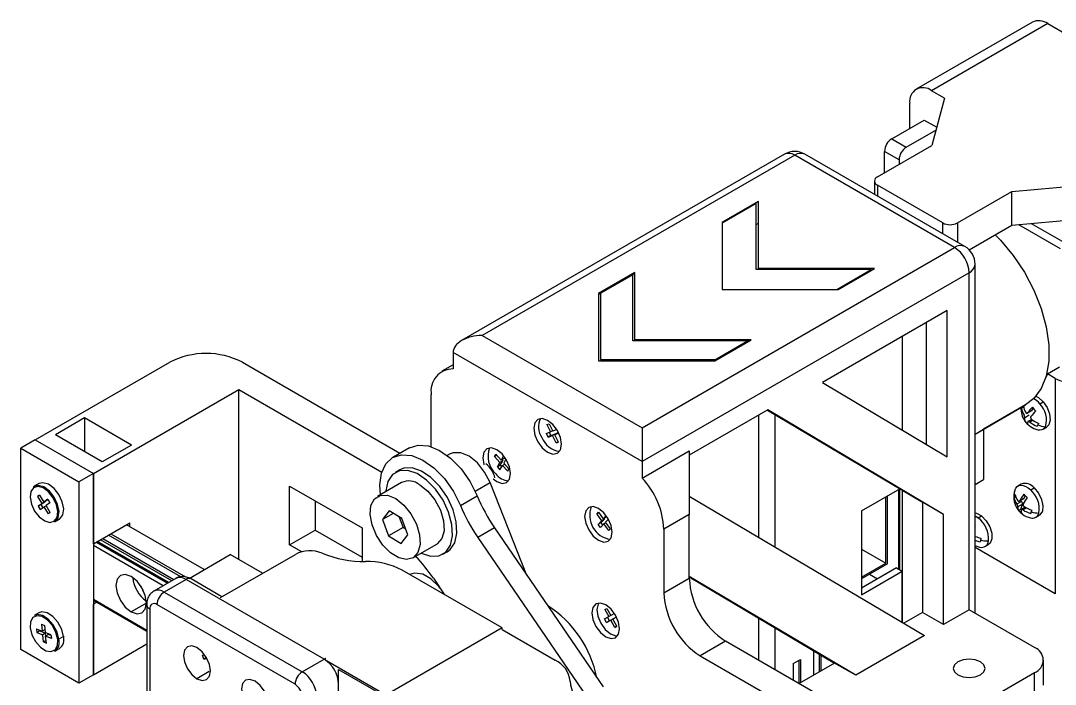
# Model space of a CAD drawing. Header units: millimetres. Extents: x 1167 to 2427, y 18 to 909.
# Drawn here: x 1944.1 to 2044.7, y 681.7 to 746.3 of the extents above; entities that cross this region are included whole.
import ezdxf

# ---------------------------------------------------------------- set-up
doc = ezdxf.new("R2010")
doc.units = ezdxf.units.MM

msp = doc.modelspace()

# ---------------------------------------------------------------- linework, layer by layer
at = {"color": 7, "linetype": 'Continuous', "lineweight": 25}
for p, q in [((2042.489, 746.194), (2031.176, 739.662)), ((2043.989, 746.045), (2032.675, 739.514)), ((2043.989, 746.045), (2061.03, 736.207)), ((2033.931, 738.789), (2032.675, 739.514)), ((2030.554, 735.839), (2030.554, 738.289)), ((2033.931, 738.789), (2032.711, 734.187)), ((2028.808, 734.832), (2031.968, 736.656)), ((2031.968, 736.656), (2033.18, 735.957)), ((2030.222, 734.015), (2033.107, 735.68)), ((2027.408, 731.125), (2032.711, 734.187)), ((2028.808, 734.832), (2030.222, 734.015)), ((2018.361, 733.329), (1986.956, 715.199)), ((2019.361, 733.23), (1988.956, 715.677)), ((2034.918, 724.25), (2019.361, 733.23)), ((2035.917, 724.349), (2020.361, 733.329)), ((2029.515, 732.79), (2028.101, 733.607)), ((2028.101, 731.526), (2028.101, 733.607)), ((2029.515, 732.79), (2029.515, 732.342)), ((2027.115, 730.717), (2027.115, 729.431)), ((2033.771, 726.635), (2027.408, 730.309)), ((2040.489, 729.697), (2048.462, 730.401)), ((2035.186, 726.635), (2040.489, 729.697)), ((2040.489, 726.43), (2040.489, 729.697)), ((2015.826, 728.74), (2012.29, 726.699)), ((2015.626, 728.543), (2012.29, 726.617)), ((2015.626, 722.093), (2015.626, 728.543)), ((2015.826, 722.209), (2015.826, 728.74)), ((2040.489, 726.43), (2048.462, 727.135)), ((2012.29, 726.699), (2012.29, 720.168)), ((2012.29, 726.617), (2012.29, 720.168)), ((2015.626, 726.502), (2015.826, 726.617)), ((2036.332, 724.031), (2040.489, 726.43)), ((2041.14, 726.488), (2045.205, 724.141)), ((2042.366, 726.596), (2045.558, 724.753)), ((2004.512, 706.697), (2034.918, 724.25)), ((2003.805, 721.801), (2000.269, 719.76)), ((2003.805, 715.269), (2003.805, 721.801)), ((2036.332, 721.8), (2004.512, 703.431)), ((2026.798, 722.093), (2015.626, 722.093)), ((2027.139, 722.209), (2015.826, 722.209)), ((2015.826, 722.093), (2015.826, 722.209)), ((2023.462, 720.168), (2026.798, 722.093)), ((2023.604, 720.168), (2027.139, 722.209)), ((2026.798, 722.012), (2026.798, 722.093)), ((2036.332, 688.992), (2036.332, 721.8)), ((2036.918, 688.653), (2036.918, 722.617)), ((2003.605, 721.603), (2000.269, 719.678)), ((2003.805, 721.719), (2000.469, 719.793)), ((2003.605, 715.154), (2003.605, 721.603)), ((2003.805, 715.269), (2003.805, 721.719)), ((2000.269, 719.76), (2000.269, 713.228)), ((2000.469, 719.793), (2000.469, 713.344)), ((2012.29, 720.168), (2023.462, 720.168)), ((2012.29, 720.168), (2023.604, 720.168)), ((2000.269, 719.678), (2000.269, 713.228)), ((2034.21, 718.126), (2022.058, 711.111)), ((2034.21, 703.869), (2034.21, 718.126)), ((2032.16, 716.942), (2032.16, 705.091)), ((1988.956, 715.677), (2004.512, 706.697)), ((2014.777, 715.154), (2003.605, 715.154)), ((2014.977, 715.269), (2003.805, 715.269)), ((2015.119, 715.269), (2003.805, 715.269)), ((2011.442, 713.228), (2014.777, 715.154)), ((2011.583, 713.228), (2015.119, 715.269)), ((2011.642, 713.344), (2014.977, 715.269)), ((2014.777, 715.072), (2014.777, 715.154)), ((2014.977, 715.188), (2014.977, 715.269)), ((2029.826, 715.595), (2029.826, 706.482)), ((1986.127, 714.044), (1986.127, 712.426)), ((2004.512, 703.431), (1986.127, 714.044)), ((1945.469, 705.527), (1958.55, 713.078)), ((1965.621, 713.078), (1980.959, 704.224)), ((1986.127, 712.825), (1985.042, 712.198)), ((2000.269, 713.228), (2011.442, 713.228)), ((2000.269, 713.228), (2011.583, 713.228)), ((2000.469, 713.344), (2011.642, 713.344)), ((2011.642, 713.262), (2011.642, 713.344)), ((2043.964, 711.94), (2043.792, 711.609)), ((2043.964, 711.94), (2045.142, 712.621)), ((2044.718, 711.505), (2043.964, 711.94)), ((2022.058, 711.111), (2034.21, 703.869)), ((2044.718, 711.505), (2044.718, 690.536)), ((1951.125, 702.261), (1965.268, 710.425)), ((1965.268, 693.876), (1965.268, 710.425)), ((1965.268, 710.425), (1979.189, 702.388)), ((1984.006, 704.853), (1984.006, 709.909)), ((2036.918, 706.094), (2041.832, 708.931)), ((2041.832, 708.931), (2037.746, 706.571)), ((2041.625, 708.714), (2041.436, 708.605)), ((2043.211, 709.041), (2043.541, 709.231)), ((2016.759, 708.443), (2009.108, 704.026)), ((2015.826, 707.904), (2015.826, 696.068)), ((2016.727, 708.424), (2031.781, 699.454)), ((2033.832, 698.27), (2016.759, 708.443)), ((2017.452, 695.104), (2017.452, 707.992)), ((2042.19, 707.926), (2041.74, 707.666)), ((2041.973, 708.116), (2042.449, 708.391)), ((2042.475, 708.418), (2042.026, 708.158)), ((2042.475, 708.418), (2042.576, 708.592)), ((1950.253, 707.663), (1947.425, 706.03)), ((1954.826, 705.023), (1950.253, 707.663)), ((1950.253, 707.663), (1950.253, 704.397)), ((1995.253, 707.008), (1995.47, 707.092)), ((1995.253, 707.008), (1995.615, 706.297)), ((1995.47, 707.092), (1995.833, 706.381)), ((2004.512, 706.697), (2004.512, 703.431)), ((2042.421, 707.524), (2042.056, 707.313)), ((2043.531, 706.569), (2043.861, 706.759)), ((1951.997, 703.391), (1947.425, 706.03)), ((1995.181, 706.13), (1995.615, 706.297)), ((1995.181, 706.13), (1995.362, 705.775)), ((1995.362, 705.775), (1995.796, 705.942)), ((1995.645, 705.938), (1995.362, 705.775)), ((1995.487, 706.248), (1995.645, 705.938)), ((1995.816, 706.413), (1995.615, 706.297)), ((1995.645, 705.938), (1996.079, 706.105)), ((1996.079, 706.105), (1995.796, 705.942)), ((1996.159, 705.231), (1995.796, 705.942)), ((1996.209, 706.526), (1995.833, 706.381)), ((1996.297, 706.189), (1996.014, 706.026)), ((1996.4, 706.174), (1996.014, 706.026)), ((1996.376, 705.315), (1996.014, 706.026)), ((1996.096, 706.073), (1996.079, 706.105)), ((1996.378, 706.22), (1996.297, 706.189)), ((2036.918, 706.093), (2037.746, 706.571)), ((2037.746, 706.571), (2037.746, 701.672)), ((1945.469, 705.527), (1944.054, 704.71)), ((1944.054, 685.113), (1944.054, 704.71)), ((1944.054, 704.71), (1949.711, 701.445)), ((1945.469, 705.527), (1951.125, 702.261)), ((1954.826, 705.023), (1951.997, 703.391)), ((1981.874, 704.752), (1980.248, 703.813)), ((1996.359, 705.347), (1996.159, 705.231)), ((1996.159, 705.231), (1996.376, 705.315)), ((1985.846, 704.159), (1985.561, 703.994)), ((1990.166, 703.913), (1990.289, 704.136)), ((1990.378, 704.035), (1990.166, 703.913)), ((1990.166, 703.913), (1990.676, 703.336)), ((1990.289, 704.136), (1990.798, 703.559)), ((1991.032, 703.986), (1990.798, 703.559)), ((1991.081, 703.723), (1990.798, 703.559)), ((1991.265, 703.657), (1991.053, 703.271)), ((1991.144, 703.838), (1991.081, 703.723)), ((2004.512, 701.813), (2009.108, 704.466)), ((2009.108, 704.466), (2009.108, 698.275)), ((1990.431, 702.888), (1990.676, 703.336)), ((1990.714, 703.051), (1990.431, 702.888)), ((1990.431, 702.888), (1990.686, 702.599)), ((1990.959, 703.499), (1990.676, 703.336)), ((1990.686, 702.599), (1990.931, 703.047)), ((1990.714, 703.051), (1990.959, 703.499)), ((1990.714, 703.051), (1990.85, 702.898)), ((1990.869, 703.6), (1990.959, 703.499)), ((1991.143, 703.169), (1990.931, 703.047)), ((1991.441, 702.47), (1990.931, 703.047)), ((1991.563, 702.694), (1991.053, 703.271)), ((1991.441, 702.47), (1991.563, 702.694)), ((2004.512, 703.431), (2004.512, 701.813)), ((1951.125, 702.261), (1949.711, 701.445)), ((1951.125, 702.261), (1951.125, 682.664)), ((1951.125, 695.402), (1951.125, 702.261)), ((1980.948, 702.601), (1980.523, 702.356)), ((2036.918, 701.194), (2037.746, 701.672)), ((1945.826, 701.266), (1945.374, 701.005)), ((1949.711, 701.445), (1949.711, 681.848)), ((1970.217, 701.035), (1977.288, 696.953)), ((1970.217, 695.32), (1970.217, 701.035)), ((1981.098, 701.36), (1978.765, 700.013)), ((1993.312, 692.337), (1989.722, 701.364)), ((2025.867, 698.609), (2029.59, 700.759)), ((2029.465, 700.687), (2029.465, 692.939)), ((2029.606, 692.857), (2029.606, 700.75)), ((2041.404, 701.217), (2041.074, 701.026)), ((2042.322, 700.658), (2042.651, 700.848)), ((1945.886, 700.156), (1945.697, 700.022)), ((1945.897, 700.138), (1945.697, 700.022)), ((1945.697, 700.022), (1946.117, 699.343)), ((1945.886, 700.156), (1946.306, 699.477)), ((1946.685, 699.744), (1946.306, 699.477)), ((1946.589, 699.64), (1946.306, 699.477)), ((1946.7, 699.718), (1946.589, 699.64)), ((1946.685, 699.744), (1946.895, 699.404)), ((1986.844, 699.141), (1988.47, 700.08)), ((2009.108, 700.051), (2031.989, 686.485)), ((2028.233, 693.527), (2028.234, 699.976)), ((2028.375, 693.445), (2028.375, 700.057)), ((2029.826, 700.618), (2029.826, 687.767)), ((2040.876, 699.988), (2040.704, 699.889)), ((2041.2, 699.548), (2041.676, 699.823)), ((2041.711, 699.869), (2041.261, 699.61)), ((2041.711, 699.869), (2041.784, 700.094)), ((1945.739, 699.075), (1946.117, 699.343)), ((1946.022, 699.239), (1945.739, 699.075)), ((1945.739, 699.075), (1945.949, 698.736)), ((1945.949, 698.736), (1946.328, 699.003)), ((1946.022, 699.239), (1946.4, 699.506)), ((1946.022, 699.239), (1946.216, 698.924)), ((1946.4, 699.506), (1946.117, 699.343)), ((1946.528, 699.119), (1946.328, 699.003)), ((1946.748, 698.323), (1946.328, 699.003)), ((1946.389, 699.524), (1946.4, 699.506)), ((1946.895, 699.404), (1946.517, 699.137)), ((1946.937, 698.457), (1946.517, 699.137)), ((1972.692, 699.607), (1972.692, 696.748)), ((2025.867, 698.609), (2025.867, 690.444)), ((2033.832, 698.27), (2031.781, 699.454)), ((2031.781, 699.454), (2031.781, 688.732)), ((2041.427, 699.538), (2040.977, 699.278)), ((2041.519, 699.279), (2041.069, 699.02)), ((2041.359, 698.788), (2041.142, 698.662)), ((2041.359, 698.788), (2041.519, 699.279)), ((2041.416, 698.734), (2041.359, 698.788)), ((2041.809, 698.96), (2041.415, 698.733)), ((1946.937, 698.457), (1946.748, 698.323)), ((1947.374, 697.54), (1947.826, 697.802)), ((1947.878, 697.835), (1947.425, 697.573)), ((1947.826, 697.802), (1947.878, 697.835)), ((1979.899, 698.605), (1979.265, 697.761)), ((1980.305, 698.361), (1979.265, 697.761)), ((1979.265, 697.761), (1979.856, 696.181)), ((1981.123, 697.87), (1979.899, 698.605)), ((1980.892, 698.009), (1981.27, 696.997)), ((1981.714, 696.29), (1981.123, 697.87)), ((2000.1, 698.297), (2000.26, 698.475)), ((2000.304, 698.414), (2000.1, 698.297)), ((2000.1, 698.297), (2000.568, 697.659)), ((2000.249, 697.303), (2000.568, 697.659)), ((2000.26, 698.475), (2000.727, 697.837)), ((2000.532, 697.467), (2000.851, 697.822)), ((2000.851, 697.822), (2000.568, 697.659)), ((2001.017, 698.16), (2000.727, 697.837)), ((2001.01, 698), (2000.727, 697.837)), ((2000.806, 697.882), (2000.851, 697.822)), ((2001.235, 697.823), (2000.961, 697.518)), ((2001.078, 698.075), (2001.01, 698)), ((2009.108, 698.275), (2006.633, 696.846)), ((2009.108, 692.057), (2009.108, 698.275)), ((2033.832, 687.548), (2033.832, 698.27)), ((2037.218, 697.932), (2037.548, 698.122)), ((2042.823, 697.995), (2043.153, 698.186)), ((1947.374, 697.54), (1947.425, 697.573)), ((1951.125, 695.402), (1954.661, 697.443)), ((1961.908, 692.892), (1954.343, 697.259)), ((1954.661, 697.076), (1954.661, 697.443)), ((1970.217, 695.32), (1972.692, 696.748)), ((1972.692, 696.748), (1977.288, 694.095)), ((1977.288, 696.953), (1977.288, 693.689)), ((1981.27, 696.997), (1979.856, 696.181)), ((1981.27, 696.997), (1981.502, 696.858)), ((1990.15, 696.972), (1988.524, 696.033)), ((1990.15, 696.972), (2000.72, 681.474)), ((2000.532, 697.467), (2000.249, 697.303)), ((2000.483, 696.984), (2000.249, 697.303)), ((2000.483, 696.984), (2000.801, 697.34)), ((2000.704, 697.231), (2000.532, 697.467)), ((2001.005, 697.457), (2000.801, 697.34)), ((2001.269, 696.702), (2000.801, 697.34)), ((2001.428, 696.88), (2000.961, 697.518)), ((2001.269, 696.702), (2001.428, 696.88)), ((2006.633, 696.846), (2006.633, 690.628)), ((2036.941, 697.173), (2036.918, 697.133)), ((1958.458, 691.642), (1951.536, 695.639)), ((1958.459, 691.643), (1951.536, 695.639)), ((1979.856, 696.181), (1981.081, 695.445)), ((1981.081, 695.445), (1981.714, 696.29)), ((1988.524, 696.033), (1999.094, 680.535)), ((1971.416, 694.627), (1970.217, 695.32)), ((1982.215, 694.037), (1984.548, 695.384)), ((1985.123, 694.388), (1985.547, 694.633)), ((2025.867, 694.894), (2028.233, 693.527)), ((2044.718, 690.536), (2036.918, 695.039)), ((2037.874, 695.137), (2038.204, 695.327)), ((1960.438, 692.043), (1964.44, 694.354)), ((1963.495, 690.175), (1970.778, 694.38)), ((1967.586, 692.537), (1964.44, 694.354)), ((1990.9, 687.219), (1981.163, 692.84)), ((2025.867, 692.161), (2028.233, 693.527)), ((2028.375, 693.445), (2025.867, 691.997)), ((2029.253, 693.061), (2025.867, 691.106)), ((2025.867, 690.444), (2029.826, 692.73)), ((2029.253, 693.061), (2029.826, 692.73)), ((2029.826, 687.767), (2029.826, 692.73)), ((1959.141, 692.037), (1957.02, 690.812)), ((1960.141, 691.937), (1958.02, 690.713)), ((1973.576, 684.182), (1960.141, 691.937)), ((1963.637, 690.257), (1960.641, 691.987)), ((1984.211, 692.053), (1985.305, 690.449)), ((2006.633, 690.628), (2009.108, 692.057)), ((2025.301, 682.624), (2009.108, 692.225)), ((2009.108, 692.193), (2023.25, 683.807)), ((2026.64, 692.444), (2027.412, 691.998)), ((1958.02, 690.713), (1971.455, 682.957)), ((1951.125, 689.911), (1956.313, 686.917)), ((1951.462, 689.717), (1951.125, 689.523)), ((1945.826, 688.691), (1945.374, 688.43)), ((1951.125, 682.664), (1951.125, 689.523)), ((1956.313, 689.488), (1956.313, 675.724)), ((1956.605, 689.08), (1956.605, 675.315)), ((1970.748, 681.732), (1957.313, 689.488)), ((2000.879, 689.015), (2001.083, 689.124)), ((2000.879, 689.015), (2001.271, 688.318)), ((2001.083, 689.124), (2001.475, 688.427)), ((2001.831, 688.616), (2001.475, 688.427)), ((2031.781, 688.732), (2029.966, 687.684)), ((2033.832, 687.548), (2031.781, 688.732)), ((2036.332, 688.992), (2033.832, 687.548)), ((2042.696, 685.318), (2036.332, 688.992)), ((1946.08, 687.588), (1946.361, 687.471)), ((1946.08, 687.588), (1946.158, 686.897)), ((2000.863, 688.101), (2001.271, 688.318)), ((2001.059, 687.752), (2000.863, 688.101)), ((2001.059, 687.752), (2001.467, 687.97)), ((2001.342, 687.916), (2001.059, 687.752)), ((2001.342, 687.916), (2001.152, 688.255)), ((2001.471, 688.434), (2001.271, 688.318)), ((2001.342, 687.916), (2001.75, 688.133)), ((2001.75, 688.133), (2001.467, 687.97)), ((2001.859, 687.272), (2001.467, 687.97)), ((2002.029, 688.269), (2001.671, 688.078)), ((2001.954, 688.241), (2001.671, 688.078)), ((2002.063, 687.381), (2001.671, 688.078)), ((2001.754, 688.126), (2001.75, 688.133)), ((2002.024, 688.279), (2001.954, 688.241)), ((2015.826, 688.21), (2015.826, 684.096)), ((1945.597, 687.131), (1946.158, 686.897)), ((1945.597, 687.131), (1945.636, 686.785)), ((1945.919, 686.948), (1945.636, 686.785)), ((1945.636, 686.785), (1946.196, 686.551)), ((1945.913, 686.999), (1945.919, 686.948)), ((1945.919, 686.948), (1946.479, 686.714)), ((1946.409, 687.041), (1946.158, 686.897)), ((1946.479, 686.714), (1946.196, 686.551)), ((1946.274, 685.859), (1946.196, 686.551)), ((1946.361, 687.471), (1946.438, 686.779)), ((1946.998, 686.545), (1946.438, 686.779)), ((1946.759, 686.597), (1946.476, 686.434)), ((1946.508, 686.452), (1946.479, 686.714)), ((1947.004, 686.495), (1946.759, 686.597)), ((1946.998, 686.545), (1947.037, 686.199)), ((1990.9, 687.219), (1979.586, 680.687)), ((1990.9, 687.055), (1990.9, 687.219)), ((1990.9, 687.055), (1996.041, 684.088)), ((2002.059, 687.388), (2001.859, 687.272)), ((2001.859, 687.272), (2002.063, 687.381)), ((2017.452, 683.157), (2017.452, 687.245)), ((1946.524, 686.004), (1946.274, 685.859)), ((1946.274, 685.859), (1946.554, 685.742)), ((1946.554, 685.742), (1946.476, 686.434)), ((1947.037, 686.199), (1946.476, 686.434)), ((1948.227, 686.373), (1947.775, 686.112)), ((1951.125, 682.664), (1956.313, 685.659)), ((2012.644, 685.933), (2010.169, 684.504)), ((2029.968, 675.932), (2012.644, 685.933)), ((2031.989, 686.485), (2025.301, 682.624)), ((1949.711, 681.848), (1944.054, 685.113)), ((1947.374, 684.966), (1947.826, 685.227)), ((1961.735, 684.559), (1961.949, 684.597)), ((1961.889, 684.196), (1961.735, 684.559)), ((2021.2, 684.89), (2021.314, 684.956)), ((2021.2, 684.89), (2021.2, 682.624)), ((2021.73, 684.709), (2021.73, 682.93)), ((2021.907, 684.604), (2021.907, 683.032)), ((1962.122, 684.331), (1961.889, 684.196)), ((1961.889, 684.196), (1962.17, 684.246)), ((1971.455, 682.957), (1973.576, 684.182)), ((1979.586, 680.687), (1973.82, 684.016)), ((2010.169, 684.504), (2025.372, 675.728)), ((2019.22, 683.747), (2019.927, 684.155)), ((2019.22, 683.747), (2019.22, 682.137)), ((2019.75, 684.053), (2019.75, 681.83)), ((2023.25, 683.807), (2019.788, 681.809)), ((2019.927, 684.155), (2019.927, 681.889)), ((2023.18, 683.849), (2023.18, 683.767)), ((2025.301, 682.624), (2023.25, 683.807)), ((2043.574, 681.644), (2043.574, 684.093)), ((1951.125, 682.664), (1949.711, 681.848)), ((1974.99, 683.177), (1980.342, 680.088)), ((1974.99, 665.05), (1974.99, 683.177)), ((2030.306, 675.716), (2042.696, 682.869)), ((2042.696, 680.419), (2042.696, 682.869))]:
    msp.add_line(p, q, dxfattribs=at)
at = {"color": 8, "linetype": 'Continuous', "lineweight": 25}
for p, q in [((2027.408, 730.309), (2027.408, 729.261)), ((2033.771, 725.588), (2033.771, 726.635)), ((2035.186, 726.635), (2035.186, 724.771)), ((2042.487, 707.403), (2042.246, 707.264)), ((1988.272, 700.527), (1989.722, 701.364)), ((2041.919, 698.899), (2041.584, 698.706)), ((1958.4, 691.609), (1951.477, 695.605)), ((1958.751, 691.811), (1951.828, 695.808)), ((1958.754, 691.813), (1951.831, 695.809)), ((1952.039, 695.93), (1958.962, 691.933)), ((1959.632, 692.203), (1952.608, 696.258)), ((1952.816, 696.378), (1960.089, 692.179)), ((1957.907, 691.324), (1951.125, 695.239)), ((1951.408, 695.565), (1958.331, 691.569)), ((1951.125, 690.013), (1956.313, 687.018)), ((1956.287, 689.646), (1954.802, 688.789)), ((1962.404, 682.972), (1961.202, 682.278))]:
    msp.add_line(p, q, dxfattribs=at)
at = {"color": 7, "linetype": 'Continuous', "lineweight": 25, "flags": 128}
for points in [[(2038.861, 725.491), (2039.389, 724.951), (2040.617, 723.479), (2041.707, 721.846), (2042.624, 720.104), (2043.34, 718.308), (2043.83, 716.518), (2044.079, 714.79), (2044.079, 713.18), (2043.83, 711.739), (2043.34, 710.514), (2042.624, 709.545), (2041.831, 708.93)], [(2042.838, 709.779), (2043.076, 709.648), (2043.541, 709.231)], [(2043.541, 709.231), (2043.922, 708.669), (2044.16, 708.046), (2044.22, 707.459), (2044.091, 706.995), (2043.861, 706.759)], [(2042.449, 708.391), (2042.461, 708.399), (2042.475, 708.418)], [(1996.663, 705.1), (1996.561, 705.753), (1996.27, 706.424), (1995.834, 707.012), (1995.32, 707.427), (1994.805, 707.606), (1994.37, 707.521), (1994.078, 707.186), (1993.976, 706.651), (1994.078, 705.999), (1994.37, 705.327), (1994.805, 704.739), (1995.32, 704.324), (1995.834, 704.146), (1996.27, 704.23), (1996.561, 704.566), (1996.663, 705.1)], [(1981.874, 704.752), (1982.731, 705.022), (1983.731, 704.934), (1984.807, 704.494), (1985.886, 703.729), (1986.9, 702.691), (1987.78, 701.448), (1988.47, 700.08)], [(1991.713, 702.242), (1991.611, 702.895), (1991.32, 703.566), (1990.884, 704.154), (1990.37, 704.569), (1989.856, 704.748), (1989.42, 704.663), (1989.129, 704.328), (1989.026, 703.793), (1989.129, 703.14), (1989.147, 703.08)], [(1979.068, 700.188), (1979.005, 701.135), (1979.159, 702.288), (1979.582, 703.2), (1980.245, 703.812), (1981.104, 704.083), (1982.105, 703.995), (1983.18, 703.555), (1984.26, 702.79), (1985.273, 701.752), (1986.154, 700.509), (1986.844, 699.141)], [(1989.722, 701.364), (1989.192, 702.39), (1988.488, 703.279), (1987.686, 703.932), (1986.874, 704.278), (1986.141, 704.279), (1985.846, 704.159)], [(1985.547, 694.633), (1985.831, 694.843), (1986.283, 695.515), (1986.489, 696.438), (1986.433, 697.538), (1986.119, 698.725), (1985.572, 699.903), (1984.836, 700.977), (1983.972, 701.86), (1983.05, 702.48), (1982.143, 702.788), (1981.326, 702.757), (1980.948, 702.601)], [(1983.027, 694.506), (1983.928, 694.202), (1984.745, 694.232), (1985.406, 694.598), (1985.859, 695.27), (1986.065, 696.193), (1986.009, 697.293), (1985.694, 698.48), (1985.147, 699.658), (1984.412, 700.732), (1983.548, 701.615), (1982.626, 702.236), (1981.719, 702.543), (1980.902, 702.512), (1980.24, 702.146), (1979.788, 701.474), (1979.581, 700.551), (1979.577, 700.482)], [(1990.025, 701.717), (1990.37, 701.466), (1990.884, 701.287), (1991.32, 701.372), (1991.611, 701.707), (1991.713, 702.242)], [(1945.308, 700.871), (1945.037, 700.501), (1944.961, 699.939), (1945.092, 699.271), (1945.409, 698.598), (1945.865, 698.023), (1946.389, 697.633), (1946.902, 697.487), (1947.327, 697.609)], [(1947.327, 697.609), (1947.597, 697.978), (1947.673, 698.54), (1947.542, 699.209), (1947.225, 699.882), (1946.769, 700.457), (1946.245, 700.847), (1945.732, 700.992), (1945.308, 700.871)], [(1947.425, 697.573), (1947.707, 697.959), (1947.786, 698.544), (1947.65, 699.24), (1947.319, 699.941), (1946.845, 700.54), (1946.299, 700.947), (1945.764, 701.098), (1945.322, 700.971)], [(1947.878, 697.835), (1948.16, 698.22), (1948.238, 698.805), (1948.102, 699.501), (1947.772, 700.202), (1947.297, 700.801), (1946.751, 701.208), (1946.216, 701.359), (1945.826, 701.266)], [(1982.873, 701.16), (1983.662, 700.534), (1984.36, 699.673), (1984.892, 698.671), (1985.2, 697.637), (1985.25, 696.682), (1985.037, 695.911), (1984.584, 695.406), (1984.548, 695.384)], [(2040.769, 700.623), (2040.864, 700.825), (2041.001, 700.977), (2041.175, 701.073), (2041.378, 701.108), (2041.603, 701.082), (2041.842, 700.996), (2042.084, 700.853), (2042.322, 700.658)], [(2042.651, 700.848), (2043.075, 700.336), (2043.377, 699.726), (2043.511, 699.113), (2043.458, 698.589), (2043.226, 698.235), (2043.153, 698.186)], [(1980.539, 699.813), (1981.328, 699.186), (1982.027, 698.326), (1982.559, 697.324), (1982.866, 696.289), (1982.916, 695.335), (1982.704, 694.564), (1982.251, 694.059), (1981.607, 693.876), (1980.843, 694.034), (1980.04, 694.516), (1979.286, 695.27), (1978.662, 696.215), (1978.236, 697.247), (1978.055, 698.255), (1978.137, 699.13), (1978.475, 699.777), (1979.031, 700.125), (1979.744, 700.138), (1980.539, 699.813)], [(2001.613, 696.527), (2001.511, 697.18), (2001.219, 697.851), (2000.783, 698.439), (2000.269, 698.854), (1999.755, 699.033), (1999.319, 698.948), (1999.028, 698.613), (1998.926, 698.078), (1999.028, 697.425), (1999.319, 696.754), (1999.755, 696.166), (2000.269, 695.751), (2000.783, 695.572), (2001.219, 695.657), (2001.511, 695.992), (2001.613, 696.527)], [(2036.918, 698.428), (2037.066, 698.391), (2037.548, 698.122)], [(2036.918, 698.125), (2036.977, 698.094), (2037.218, 697.932)], [(2037.548, 698.122), (2037.998, 697.659), (2038.345, 697.071), (2038.538, 696.449), (2038.547, 695.886), (2038.37, 695.469), (2038.204, 695.327)], [(2036.918, 695.232), (2036.976, 695.205), (2037.354, 695.079)], [(1954.802, 692.218), (1954.234, 692.415), (1953.752, 692.322), (1953.43, 691.951), (1953.317, 691.36), (1953.43, 690.639), (1953.752, 689.897), (1954.234, 689.247), (1954.802, 688.789)], [(1954.802, 688.789), (1955.371, 688.591), (1955.852, 688.685), (1956.174, 689.055), (1956.287, 689.646), (1956.174, 690.367), (1955.852, 691.11), (1955.371, 691.759), (1954.802, 692.218)], [(1984.877, 691.076), (1984.731, 691.256), (1983.968, 691.987), (1983.165, 692.44), (1982.409, 692.565), (1981.87, 692.407)], [(1955.71, 691.337), (1955.829, 691.096), (1955.978, 690.872)], [(2002.32, 687.137), (2002.218, 687.79), (2001.926, 688.461), (2001.491, 689.049), (2000.976, 689.464), (2000.462, 689.643), (2000.026, 689.558), (1999.735, 689.223), (1999.633, 688.688), (1999.735, 688.035), (2000.026, 687.364), (2000.462, 686.776), (2000.976, 686.361), (2001.491, 686.182), (2001.926, 686.267), (2002.218, 686.602), (2002.32, 687.137)], [(2000.282, 689.641), (2000.228, 689.545), (2000.114, 689.013), (2000.207, 688.357), (2000.492, 687.677), (2000.927, 687.076), (2001.444, 686.646), (2001.966, 686.453), (2002.127, 686.447)], [(1948.227, 686.373), (1948.047, 687.08), (1947.68, 687.768), (1947.184, 688.333), (1946.633, 688.688), (1946.112, 688.781), (1945.826, 688.691)], [(1947.662, 686.103), (1947.489, 686.781), (1947.137, 687.441), (1946.66, 687.984), (1946.132, 688.325), (1945.631, 688.414), (1945.235, 688.236), (1945.004, 687.82), (1944.972, 687.227)], [(1947.775, 686.112), (1947.594, 686.818), (1947.228, 687.506), (1946.731, 688.071), (1946.18, 688.427), (1945.659, 688.52), (1945.374, 688.43)], [(1944.972, 687.227), (1945.145, 686.549), (1945.497, 685.889), (1945.974, 685.346), (1946.503, 685.005), (1947.003, 684.916), (1947.399, 685.094), (1947.631, 685.51), (1947.662, 686.103)], [(1948.228, 686.429), (1948.237, 686.424), (1948.245, 686.418), (1948.249, 686.411), (1948.251, 686.403), (1948.249, 686.395), (1948.244, 686.388), (1948.237, 686.38), (1948.227, 686.373)], [(1961.202, 685.3), (1960.701, 685.474), (1960.277, 685.391), (1959.993, 685.065), (1959.893, 684.544), (1959.993, 683.909), (1960.277, 683.255), (1960.701, 682.682), (1961.202, 682.278)], [(1961.202, 682.278), (1961.702, 682.104), (1962.127, 682.187), (1962.41, 682.513), (1962.51, 683.034), (1962.41, 683.669), (1962.127, 684.323), (1961.702, 684.896), (1961.202, 685.3)], [(2037.428, 682.644), (2037.764, 682.934), (2037.882, 683.277), (2037.764, 683.619), (2037.428, 683.91), (2036.925, 684.103), (2036.332, 684.172), (2035.739, 684.103), (2035.236, 683.91), (2034.9, 683.619), (2034.782, 683.277), (2034.9, 682.934), (2035.236, 682.644), (2035.739, 682.45), (2036.332, 682.382), (2036.925, 682.45), (2037.428, 682.644)], [(1966.858, 682.034), (1966.358, 682.208), (1965.933, 682.126), (1965.65, 681.799), (1965.55, 681.279), (1965.65, 680.643), (1965.933, 679.989), (1966.358, 679.417), (1966.858, 679.013)], [(1966.858, 679.013), (1967.359, 678.839), (1967.783, 678.921), (1968.067, 679.248), (1968.167, 679.768), (1968.067, 680.404), (1967.783, 681.058), (1967.359, 681.63), (1966.858, 682.034)]]:
    msp.add_lwpolyline(points, dxfattribs=at)
at = {"color": 8, "linetype": 'Continuous', "lineweight": 25, "flags": 128}
msp.add_lwpolyline([(1973.748, 684.256), (1973.714, 684.246), (1973.576, 684.182)], dxfattribs=at)
at = {"color": 7, "linetype": 'Continuous', "lineweight": 25}
for centre, radius, start, end in [((2043.11, 744.818), 1.509, 54.38242, 114.30712), ((2031.847, 738.499), 1.31, 50.79671, 189.21404), ((2029.636, 733.537), 1.537, 122.60548, 177.39452), ((2031.05, 732.721), 1.537, 122.60548, 177.39452), ((2019.361, 731.597), 2, 60.00269, 119.99731), ((2027.562, 730.717), 0.437, 110.78342, 249.21658), ((2034.479, 728), 1.537, 242.60967, 297.39033), ((2033.261, 721.661), 3.074, 2.60548, 57.39452), ((2034.918, 722.617), 2, 0, 60.00269), ((1962.086, 706.255), 7.685, 62.60967, 117.39033), ((1986.105, 710.293), 2.133, 89.39189, 190.36549), ((2046.557, 715.053), 3.996, 242.60967, 297.39033), ((2042.633, 708.07), 1.311, 149.58802, 155.94165), ((2043.459, 709.154), 1.885, 190.80886, 210.5779), ((2046.38, 704.868), 5.458, 135.35645, 142.91771), ((2044.167, 709.827), 2.014, 213.94014, 227.72367), ((2041.571, 707.674), 2.135, 39.81717, 60.7086), ((2041.678, 707.478), 2.19, 342.10563, 45.55511), ((2043.486, 708.564), 2.107, 177.09971, 214.16009), ((2043.281, 708.872), 1.864, 188.24323, 210.64239), ((2042.023, 707.523), 0.317, 153.16348, 204.70327), ((2046.696, 704.502), 5.458, 135.35645, 142.91771), ((1996.262, 706.806), 1.821, 153.98476, 215.06294), ((2043.405, 708.515), 2.014, 213.94014, 227.72367), ((2043.486, 708.564), 2.107, 214.16009, 256.97241), ((2042.339, 707.158), 0.317, 153.16348, 204.70327), ((2043.942, 709.349), 2.688, 230.87616, 248.40645), ((2044.1, 709.622), 2.688, 230.87616, 248.40645), ((2044.15, 706.315), 1.311, 149.58802, 155.94165), ((2043.192, 707.154), 0.668, 254.30683, 328.48816), ((2044.863, 705.901), 2.136, 145.09226, 149.6802), ((2043.954, 709.293), 2.496, 247.99942, 265.5746), ((1996.724, 706.473), 2.078, 200.06585, 262.98239), ((1991.793, 703.922), 2.272, 158.71629, 228.15349), ((1987.853, 701.271), 2.411, 13.15049, 52.41001), ((1991.587, 703.154), 1.603, 215.22294, 267.61049), ((1998.86, 696.463), 7.782, 2.82615, 43.43124), ((1945.364, 700.914), 0.0712, 126.20969, 217.38461), ((1981.825, 699.832), 1.692, 51.73727, 115.40913), ((2041.894, 700.287), 1.175, 163.38814, 191.8613), ((2041.778, 700.186), 1.097, 37.1637, 109.94036), ((2040.704, 698.807), 2.458, 350.45099, 48.86158), ((2004.337, 706.651), 17.174, 202.4961, 214.30336), ((2042.779, 699.99), 2.107, 163.02221, 256.97241), ((2041.914, 699.659), 1.232, 161.74109, 169.26422), ((2042.247, 700.211), 1.576, 191.80451, 216.31771), ((2042.46, 699.482), 1.805, 155.98111, 161.81062), ((2042.353, 700.539), 1.576, 191.80451, 216.31771), ((2044.865, 697.785), 4.039, 142.65195, 153.14965), ((2045.202, 697.468), 4.039, 142.65195, 153.14965), ((2043.114, 701.447), 1.897, 219.68866, 233.71256), ((2041.635, 699.89), 0.0784, 301.29016, 344.58022), ((2002.71, 705.712), 17.174, 202.4961, 214.30336), ((2001.79, 698.18), 2.373, 158.97791, 261.01672), ((2041.562, 698.934), 0.5, 170.1767, 212.93103), ((2042.602, 699.874), 1.897, 219.68866, 233.71256), ((2041.899, 698.617), 0.5, 170.1767, 212.93103), ((2041.242, 699.326), 0.281, 350.45099, 48.86158), ((2043.125, 701.066), 2.819, 236.84627, 253.44963), ((2043.232, 701.394), 2.819, 236.84627, 253.44963), ((2044.078, 697.957), 1.805, 155.98111, 161.81062), ((1947.395, 697.643), 0.0764, 207.03195, 293.58047), ((2035.615, 695.875), 2.608, 356.05417, 52.05161), ((2042.488, 698.575), 0.664, 253.8493, 344.65974), ((2043.533, 698.135), 1.232, 161.74109, 169.26422), ((2043.181, 701.2), 2.802, 253.02755, 268.93101), ((2038.06, 698.532), 3.008, 247.66474, 257.71411), ((2038.121, 698.89), 3, 246.93975, 257.72133), ((2037.527, 695.748), 0.691, 255.48073, 355.67473), ((2038.714, 695.545), 1.294, 170.05096, 177.86369), ((2039.169, 695.467), 1.756, 163.72573, 170.09946), ((2038.114, 698.785), 3.091, 257.39566, 271.90753), ((1972.201, 691.6), 3.123, 67.65178, 117.1164), ((1977.466, 704.426), 10.741, 247.69074, 270.74884), ((1977.768, 686.463), 7.224, 61.97273, 91.28617), ((1970.933, 683.033), 16.052, 34.19055, 44.02319), ((1958.238, 692.487), 3.307, 186.31001, 233.68461), ((2016.784, 692.406), 7.684, 182.60548, 237.39452), ((1958.848, 689.418), 1.537, 122.60548, 177.39452), ((2014.309, 690.977), 7.684, 182.60548, 237.39452), ((1957.037, 689.15), 0.437, 50.79671, 189.21404), ((1989.44, 680.252), 10.876, 11.24503, 57.27293), ((1946.753, 685.826), 1.061, 305.79433, 15.64636), ((1947.708, 686.236), 0.141, 251.04154, 298.3316), ((1947.206, 686.087), 1.061, 305.79433, 15.64636), ((2042.231, 684.093), 1.31, 290.78342, 69.21658), ((1971.92, 681.592), 3.074, 2.60548, 57.39452), ((1995.009, 681.802), 2.508, 5.30874, 65.68618), ((1972.283, 681.662), 1.537, 122.60548, 177.39452), ((1969.798, 680.368), 3.074, 2.60548, 57.39452), ((1969.919, 680.438), 1.537, 2.60548, 57.39452), ((2000.638, 682.209), 3.137, 183.19329, 236.28802)]:
    msp.add_arc(centre, radius, start, end, dxfattribs=at)
at = {"color": 8, "linetype": 'Continuous', "lineweight": 25}
for centre, radius, start, end in [((2018.775, 732.412), 1.006, 54.38242, 114.30712), ((2019.947, 732.412), 1.006, 65.69288, 125.61758), ((2035.503, 723.432), 1.006, 65.69288, 125.61758), ((2035.917, 722.716), 1.006, 294.37466, 354.3052), ((1959.555, 691.12), 1.006, 54.38242, 114.30712), ((1960.434, 691.529), 0.503, 65.69288, 125.61758), ((1957.436, 689.918), 0.986, 53.70277, 115.0073), ((1956.791, 689.522), 0.479, 184.03201, 247.26341)]:
    msp.add_arc(centre, radius, start, end, dxfattribs=at)
at = {"color": 7, "linetype": 'Continuous', "lineweight": 25}
msp.add_ellipse((1988.956, 714.044), major_axis=(2.828, 0), ratio=0.5773815, start_param=1.5707963, end_param=3.1415927, dxfattribs=at)
for points, knots in [([(2041.74, 707.666), (2041.743, 707.681), (2041.747, 707.702), (2041.743, 707.744), (2041.736, 707.779), (2041.725, 707.815), (2041.707, 707.865), (2041.689, 707.899), (2041.677, 707.922)], [0, 0, 0, 0, 0.2501821, 0.3759168, 0.4997537, 0.6235029, 0.7495628, 1, 1, 1, 1]), ([(2041.836, 708.195), (2041.85, 708.176), (2041.87, 708.147), (2041.904, 708.124), (2041.931, 708.115), (2041.957, 708.114), (2041.991, 708.123), (2042.012, 708.144), (2042.026, 708.158)], [0, 0, 0, 0, 0.2501821, 0.37601, 0.4997529, 0.6235961, 0.7495628, 1, 1, 1, 1]), ([(2042.342, 707.793), (2042.332, 707.774), (2042.317, 707.747), (2042.315, 707.701), (2042.32, 707.665), (2042.332, 707.63), (2042.357, 707.584), (2042.385, 707.556), (2042.404, 707.537)], [0, 0, 0, 0, 0.2501821, 0.37591681, 0.49975367, 0.62350289, 0.74956278, 1, 1, 1, 1]), ([(2042.246, 707.264), (2042.225, 707.279), (2042.193, 707.302), (2042.153, 707.321), (2042.124, 707.329), (2042.1, 707.331), (2042.072, 707.326), (2042.063, 707.311), (2042.056, 707.301)], [0, 0, 0, 0, 0.2501821, 0.37601, 0.4997529, 0.6235961, 0.7495628, 1, 1, 1, 1]), ([(2041.069, 699.02), (2041.069, 699.037), (2041.069, 699.062), (2041.059, 699.107), (2041.048, 699.142), (2041.033, 699.178), (2041.01, 699.226), (2040.99, 699.257), (2040.977, 699.278)], [0, 0, 0, 0, 0.2501821, 0.3759168, 0.4997537, 0.6235029, 0.7495628, 1, 1, 1, 1]), ([(2041.084, 699.606), (2041.098, 699.589), (2041.12, 699.564), (2041.154, 699.549), (2041.179, 699.545), (2041.203, 699.55), (2041.233, 699.566), (2041.25, 699.592), (2041.261, 699.61)], [0, 0, 0, 0, 0.2501821, 0.37601, 0.4997529, 0.6235961, 0.7495628, 1, 1, 1, 1]), ([(2041.584, 698.706), (2041.562, 698.719), (2041.529, 698.737), (2041.489, 698.749), (2041.462, 698.751), (2041.44, 698.747), (2041.416, 698.735), (2041.41, 698.715), (2041.406, 698.702)], [0, 0, 0, 0, 0.2501821, 0.37601, 0.4997529, 0.6235961, 0.7495628, 1, 1, 1, 1]), ([(2041.598, 699.292), (2041.591, 699.271), (2041.58, 699.239), (2041.584, 699.191), (2041.594, 699.155), (2041.61, 699.119), (2041.639, 699.075), (2041.67, 699.05), (2041.69, 699.034)], [0, 0, 0, 0, 0.2501821, 0.3759168, 0.4997537, 0.6235029, 0.7495628, 1, 1, 1, 1]), ([(1960.641, 691.987), (1960.489, 692.061), (1960.172, 692.214), (1959.653, 692.226), (1959.275, 692.152), (1959.143, 692.036), (1959.14, 692.033)], [0, 0, 0, 0, 0.3177454, 0.6644513, 0.9919081, 1, 1, 1, 1]), ([(1957.02, 690.81), (1956.877, 690.703), (1956.601, 690.498), (1956.358, 690.017), (1956.328, 689.671), (1956.313, 689.488)], [0, 0, 0, 0, 0.33742416, 0.65006413, 1, 1, 1, 1])]:
    msp.add_open_spline(points, degree=3, knots=knots, dxfattribs=at)

doc.saveas('drawing.dxf')
